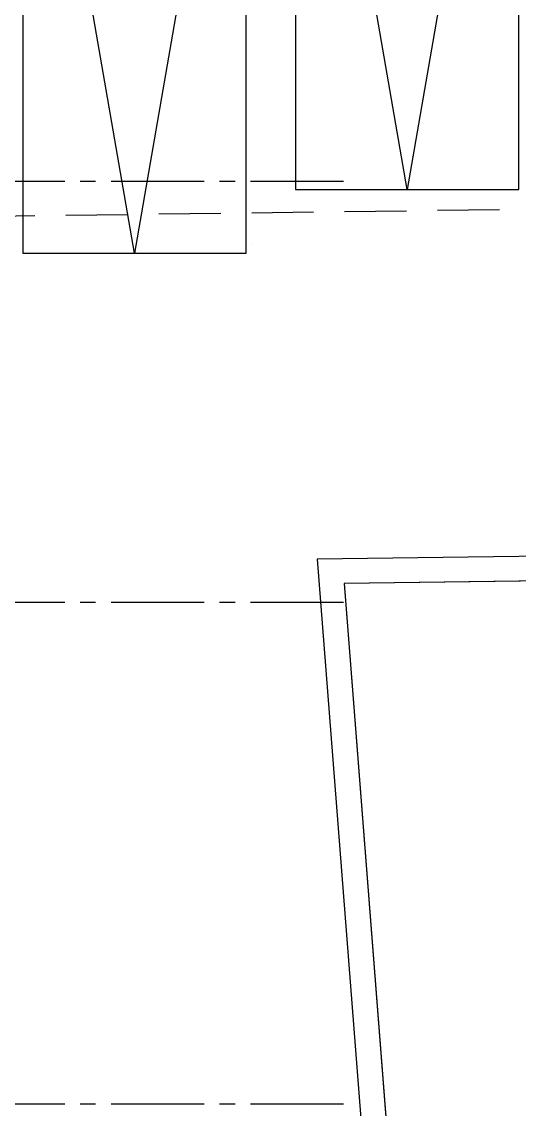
# Model space of a CAD drawing. Header units: metres. Extents: x -353217 to -351774, y -68080 to -67552.
# Drawn here: x -352317.22 to -352313.21, y -67873.21 to -67864.43 of the extents above; entities that cross this region are included whole.
import ezdxf

# ---------------------------------------------------------------- set-up
doc = ezdxf.new("R2010")
doc.units = ezdxf.units.M
doc.header["$MEASUREMENT"] = 0
doc.linetypes.add('CENTER2', pattern=[1.125, 0.75, -0.125, 0.125, -0.125])
doc.linetypes.add('DASHED', pattern=[0.75, 0.5, -0.25])
for name, color, linetype in [('A-walls', 5, 'Continuous'), ('car', 7, 'Continuous'), ('lot', 3, 'Continuous'), ('Str-Axes', 8, 'Continuous')]:
    doc.layers.add(name, color=color, linetype=linetype)

msp = doc.modelspace()

# ---------------------------------------------------------------- linework, layer by layer
for p, q in [((-352291.3910711, -67868.6562714), (-352314.6219259, -67868.9620125)), ((-352314.6219259, -67868.9620125), (-352313.3019489, -67885.8752964))]:
    msp.add_line(p, q)
at = {"layer": 'A-walls'}
msp.add_line((-352315.3584051, -67866.2163974), (-352315.3584051, -67866.2163974), dxfattribs=at)
msp.add_lwpolyline([(-352365.8865147, -67858.3676991), (-352365.9010108, -67857.8507424), (-352300.6136054, -67842.5440272), (-352300.0028345, -67868.5693195), (-352314.837922, -67868.7648419), (-352313.6866545, -67883.5163974), (-352365.1813172, -67883.5163974), (-352365.7463091, -67863.3676991)], dxfattribs=at)
at = {"layer": 'car'}
for points in [[(-352315.0124789, -67860.580495), (-352315.0124789, -67865.780495), (-352313.2124789, -67865.780495), (-352313.2124789, -67860.580495), (-352314.1124789, -67865.780495), (-352315.0124789, -67860.580495), (-352313.2124789, -67860.580495)], [(-352317.2124789, -67861.0962878), (-352317.2124789, -67866.2962878), (-352315.4124789, -67866.2962878), (-352315.4124789, -67861.0962878), (-352316.3124789, -67866.2962878), (-352317.2124789, -67861.0962878), (-352315.4124789, -67861.0962878)]]:
    msp.add_lwpolyline(points, dxfattribs=at)
at = {"layer": 'lot'}
msp.add_lwpolyline([(-352366.1055053, -67857.6932632), (-352300.4194396, -67842.2930815), (-352299.7981486, -67868.7666391), (-352314.6219259, -67868.9620125), (-352313.4704376, -67883.7163974), (-352365.3757876, -67883.7163974), (-352366.1055053, -67857.6932632)], dxfattribs=at)
at = {"layer": 'lot', "linetype": 'DASHED'}
msp.add_lwpolyline([(-352363.0380876, -67860.0554514), (-352303.3319264, -67846.0572659), (-352302.8684362, -67865.8068441), (-352317.8618675, -67866.0044534), (-352316.7136914, -67880.7163974), (-352362.4587317, -67880.7163974)], close=True, dxfattribs=at)
at = {"layer": 'Str-Axes', "linetype": 'CENTER2'}
for p, q in [((-352314.6259956, -67865.7163974), (-352359.995448, -67865.7163974)), ((-352314.6259956, -67869.1163974), (-352359.995448, -67869.1163974)), ((-352314.6259956, -67873.1663974), (-352359.995448, -67873.1663974))]:
    msp.add_line(p, q, dxfattribs=at)

doc.saveas('drawing.dxf')
